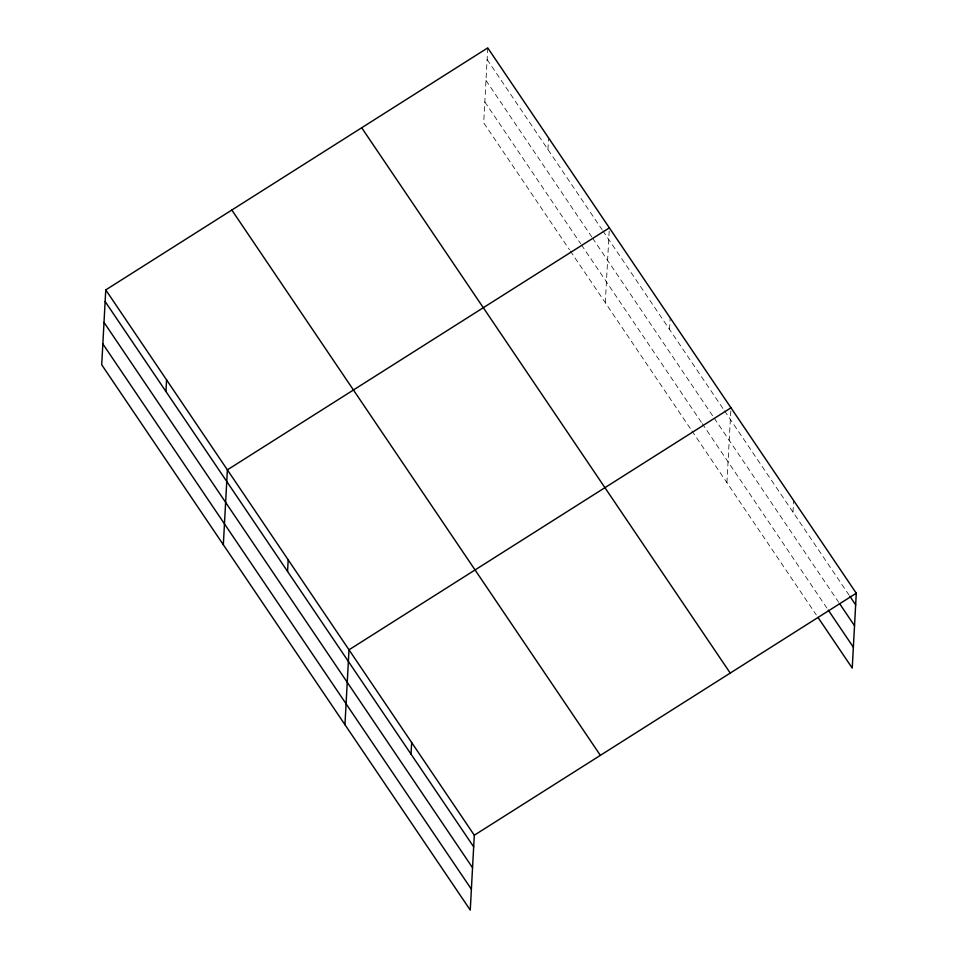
<?xml version="1.0" encoding="UTF-8"?>
<svg xmlns="http://www.w3.org/2000/svg" width="958" height="958" viewBox="0 0 958 958"><rect width="100%" height="100%" fill="white"/><g stroke="black" fill="none" stroke-linecap="round" stroke-linejoin="round"><path stroke-width="0.72" stroke-dasharray="4.79 3.59" d="M487.742 47.9L483.694 122.78L569.495 249.739M547.928 149.508L548.551 137.88M605.312 302.74L609.36 227.86M669.546 329.468L670.181 317.828M726.93 482.688L730.906 409.27M793.008 512.147L793.643 500.519M487.119 59.528L602.067 229.633M602.905 230.854L723.685 409.581M724.523 410.814L848.98 594.966M485.981 80.4L591.781 236.937M592.607 238.171L713.399 416.898M714.225 418.131L838.657 602.235M484.82 101.907L580.62 243.655M581.446 244.889L701.4 422.382M702.238 423.616L827.472 608.917M570.321 250.972L691.113 429.687M691.939 430.92L816.312 614.952"/><path stroke-width="1.44" d="M105.763 289.903L101.716 364.782L470.258 910.1L474.306 835.22L105.763 289.903L487.742 47.9L856.284 593.218L852.237 668.097L817.988 617.419M165.95 391.511L166.572 379.871M223.334 544.731L227.381 469.851L609.36 227.86M287.568 571.459L288.19 559.831M344.952 724.691L348.999 649.811L730.99 407.809M411.03 754.15L411.653 742.51M474.306 835.22L856.284 593.218M849.818 596.199L855.662 604.857M839.495 603.48L854.524 625.73M828.299 610.15L853.362 647.225M361.693 127.761L730.236 673.079M231.824 210.042L600.367 755.359M105.141 301.531L473.683 846.848M104.003 322.403L472.545 867.72M102.841 343.91L471.384 889.228"/></g></svg>
